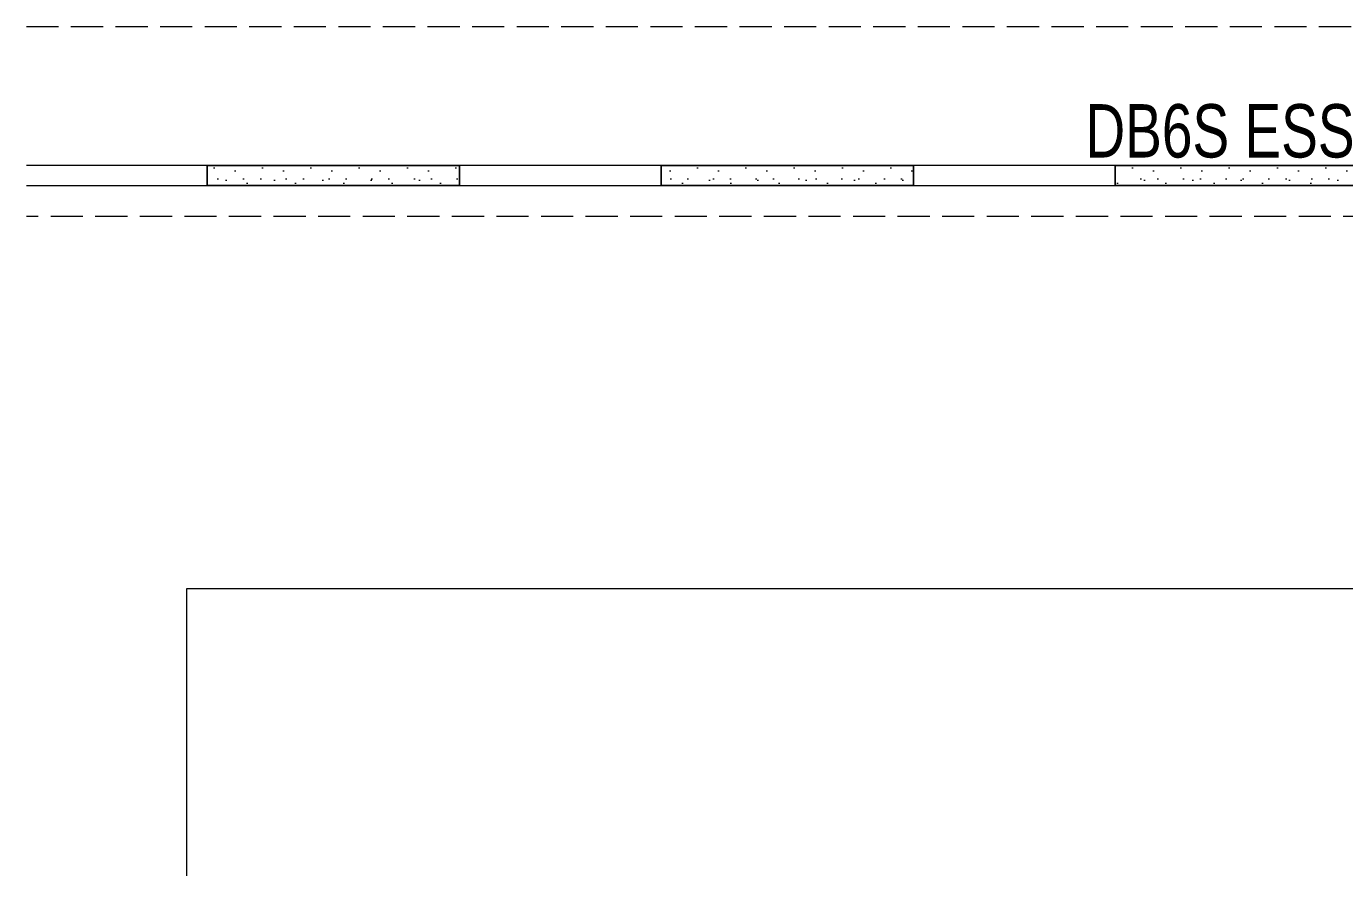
# Model space of a CAD drawing. Header units: millimetres. Extents: x -13681 to 12078, y -5706 to 16092.
# Drawn here: x -13681 to -2110, y 8056 to 15514 of the extents above; entities that cross this region are included whole.
import ezdxf

# ---------------------------------------------------------------- set-up
doc = ezdxf.new("R2010")
doc.units = ezdxf.units.MM
doc.linetypes.add('IMPORT-Hidden Line _2_', pattern=[391.222223, 282.222223, -109])
for name, color, linetype, lineweight in [('0_Pen_No__1', 7, 'Continuous', 13), ('A-Des_ Roofs_Pen_No__92', 23, 'Continuous', 13), ('A-Des_ Walls', 7, 'Continuous', 13), ('A-Des_ Walls_Pen_No__27', 7, 'Continuous', 13), ('A-Des_ Walls_Pen_No__87', 251, 'Continuous', 13), ('G-____-____-TEXT', 231, 'Continuous', 13), ('L40 Reflected Ceiling Plans_GF Existing Ground Presentation Plan_2_dwg', 8, 'Continuous', 13)]:
    doc.layers.add(name, color=color, linetype=linetype, lineweight=lineweight)
doc.styles.add('Arial Narrow', font='ARIALN.TTF', dxfattribs={"width": 0.9, "height": 125})
pattern_1 = [(180, (0, 0), (1e-13, 779.423), [48.75, -401.25]), (180, (-225, -389.7), (1e-13, 779.423), [48.75, -401.25]), (240, (0, 0), (-675, 389.71), [48.75, -401.25]), (240, (-450, 0), (-675, 389.71), [48.75, -401.25]), (300, (-48.75, 0), (675, 389.71), [48.75, -401.25]), (300, (-498.75, 0), (675, 389.71), [48.75, -401.25]), (180, (0, -75), (2e-14, 150), [0, -150, 0, -225]), (225, (-75, -75), (-106.066, 106.066), [0, -112.5, 0, -187.5])]

# ---------------------------------------------------------------- blocks, each defined once
blk = doc.blocks.new('L40 Reflected Ceiling Plans_GF Existing Ground Presentation Plan_2_dwg_Wall_154_4-12209059-Existing Enlarged Layout 1 RCP')
at = {"layer": 'A-Des_ Walls'}
h = blk.add_hatch(dxfattribs=at)
h.set_pattern_fill('FP_18', color=253, style=0, pattern_type=2)
h.set_pattern_definition(pattern_1)
h.paths.add_polyline_path([(-9879, 14118), (-9879, 14293), (-12094, 14293), (-12094, 14118)])
h = blk.add_hatch(dxfattribs=at)
h.set_pattern_fill('FP_18', color=253, style=0, pattern_type=2)
h.set_pattern_definition(pattern_1)
h.paths.add_polyline_path([(-8109, 14118), (-5894, 14118), (-5894, 14293), (-8109, 14293)])
h = blk.add_hatch(dxfattribs=at)
h.set_pattern_fill('FP_18', color=253, style=0, pattern_type=2)
h.set_pattern_definition(pattern_1)
h.paths.add_polyline_path([(-875, 14118), (-875, 14293), (-4124, 14293), (-4124, 14118)])
at = {"layer": 'A-Des_ Walls', "color": 253, "flags": 128}
for points in [[(-12094, 14118), (-9879, 14118), (-9879, 14168), (-9879, 14218), (-9879, 14293), (-12094, 14293), (-12094, 14218), (-12094, 14168)], [(-8109, 14168), (-8109, 14118), (-5894, 14118), (-5894, 14168), (-5894, 14218), (-5894, 14293), (-8109, 14293), (-8109, 14218)], [(-4124, 14118), (-875, 14118), (-875, 14293), (-4124, 14293), (-4124, 14218), (-4124, 14168)]]:
    blk.add_lwpolyline(points, close=True, dxfattribs=at)
at = {"layer": 'A-Des_ Walls_Pen_No__27', "color": 253, "flags": 128}
for points in [[(-9879, 14118), (-12094, 14118), (-12094, 14168), (-12094, 14218), (-12094, 14293), (-9879, 14293), (-9879, 14218), (-9879, 14168)], [(-5894, 14118), (-8109, 14118), (-8109, 14168), (-8109, 14218), (-8109, 14293), (-5894, 14293), (-5894, 14218), (-5894, 14168)], [(-875, 14118), (-4124, 14118), (-4124, 14168), (-4124, 14218), (-4124, 14293), (-875, 14293)]]:
    blk.add_lwpolyline(points, close=True, dxfattribs=at)
at = {"layer": 'A-Des_ Walls_Pen_No__87', "color": 253, "flags": 128}
for points in [[(-12094, 14293), (-12979, 14293), (-13681, 14293)], [(-8109, 14293), (-8994, 14293), (-9879, 14293)], [(-4124, 14293), (-5009, 14293), (-5894, 14293)], [(-13681, 14118), (-12979, 14118), (-12094, 14118)], [(-9879, 14118), (-8994, 14118), (-8109, 14118)], [(-5894, 14118), (-5009, 14118), (-4124, 14118)]]:
    blk.add_lwpolyline(points, dxfattribs=at)
blk = doc.blocks.new('L40 Reflected Ceiling Plans_GF Existing Ground Presentation Plan_2_dwg_Roof_1_4-12209086-Existing Enlarged Layout 1 RCP')
at = {"layer": 'A-Des_ Roofs_Pen_No__92', "color": 253, "linetype": 'IMPORT-Hidden Line _2_'}
for p, q in [((-13681, 15514), (10620, 15514)), ((1290, 13845), (-13681, 13845))]:
    blk.add_line(p, q, dxfattribs=at)
blk = doc.blocks.new('L40 Reflected Ceiling Plans_GF Existing Ground Presentation Plan_2_dwg-12074158-Existing Enlarged Layout 1 RCP')
at = {"layer": '0_Pen_No__1', "color": 253, "flags": 128}
blk.add_lwpolyline([(-12274, 8056), (-12274, 10578), (-1750, 10578)], dxfattribs=at)
for name in ['L40 Reflected Ceiling Plans_GF Existing Ground Presentation Plan_2_dwg_Roof_1_4-12209086-Existing Enlarged Layout 1 RCP', 'L40 Reflected Ceiling Plans_GF Existing Ground Presentation Plan_2_dwg_Wall_154_4-12209059-Existing Enlarged Layout 1 RCP']:
    blk.add_blockref(name, (0, 0))

msp = doc.modelspace()

# ---------------------------------------------------------------- block references
at = {"layer": 'L40 Reflected Ceiling Plans_GF Existing Ground Presentation Plan_2_dwg', "color": 253}
msp.add_blockref('L40 Reflected Ceiling Plans_GF Existing Ground Presentation Plan_2_dwg-12074158-Existing Enlarged Layout 1 RCP', (0, 0), dxfattribs=at)

# ---------------------------------------------------------------- texts
at = {"layer": 'G-____-____-TEXT', "color": 7, "insert": (-4385, 14831), "char_height": 468.48, "width": 10759.47, "attachment_point": 1, "style": 'Arial Narrow'}
msp.add_mtext('DB6S ESSENTIAL AND NON-ESSENTIAL', dxfattribs=at)

doc.saveas('drawing.dxf')
